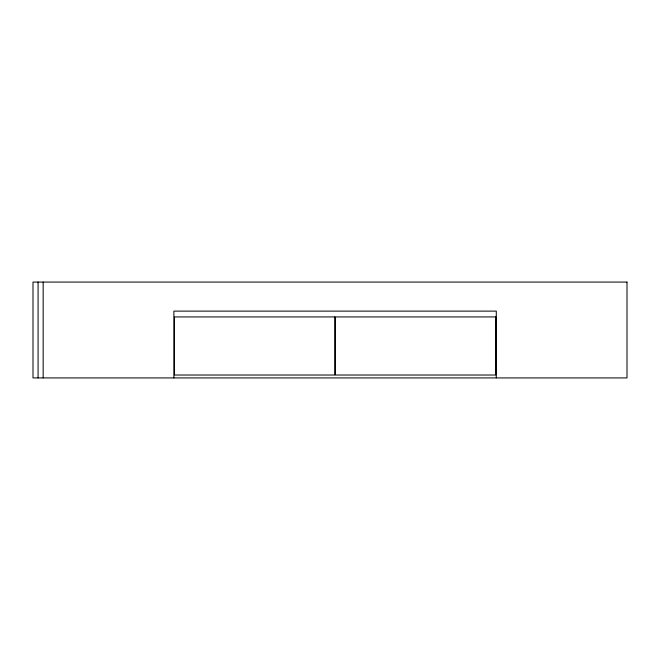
<?xml version="1.0" encoding="UTF-8"?>
<svg xmlns="http://www.w3.org/2000/svg" width="660" height="660" viewBox="0 0 660 660"><rect width="100%" height="100%" fill="white"/><g stroke="black" fill="none" stroke-linecap="round" stroke-linejoin="round"><path stroke-width="0.99" d="M496.287 377.924L496.287 311.116L173.877 311.116L173.877 377.924M43.164 282.076L43.164 377.924M38.082 282.076L38.082 377.924M627 282.076L33 282.076L33 377.924L627 377.924L627 282.076M334.793 316.932L174.454 316.932L174.454 375.02L334.793 375.02L334.793 316.932M495.709 316.932L335.371 316.932L335.371 375.02L495.709 375.02L495.709 316.932"/></g></svg>
